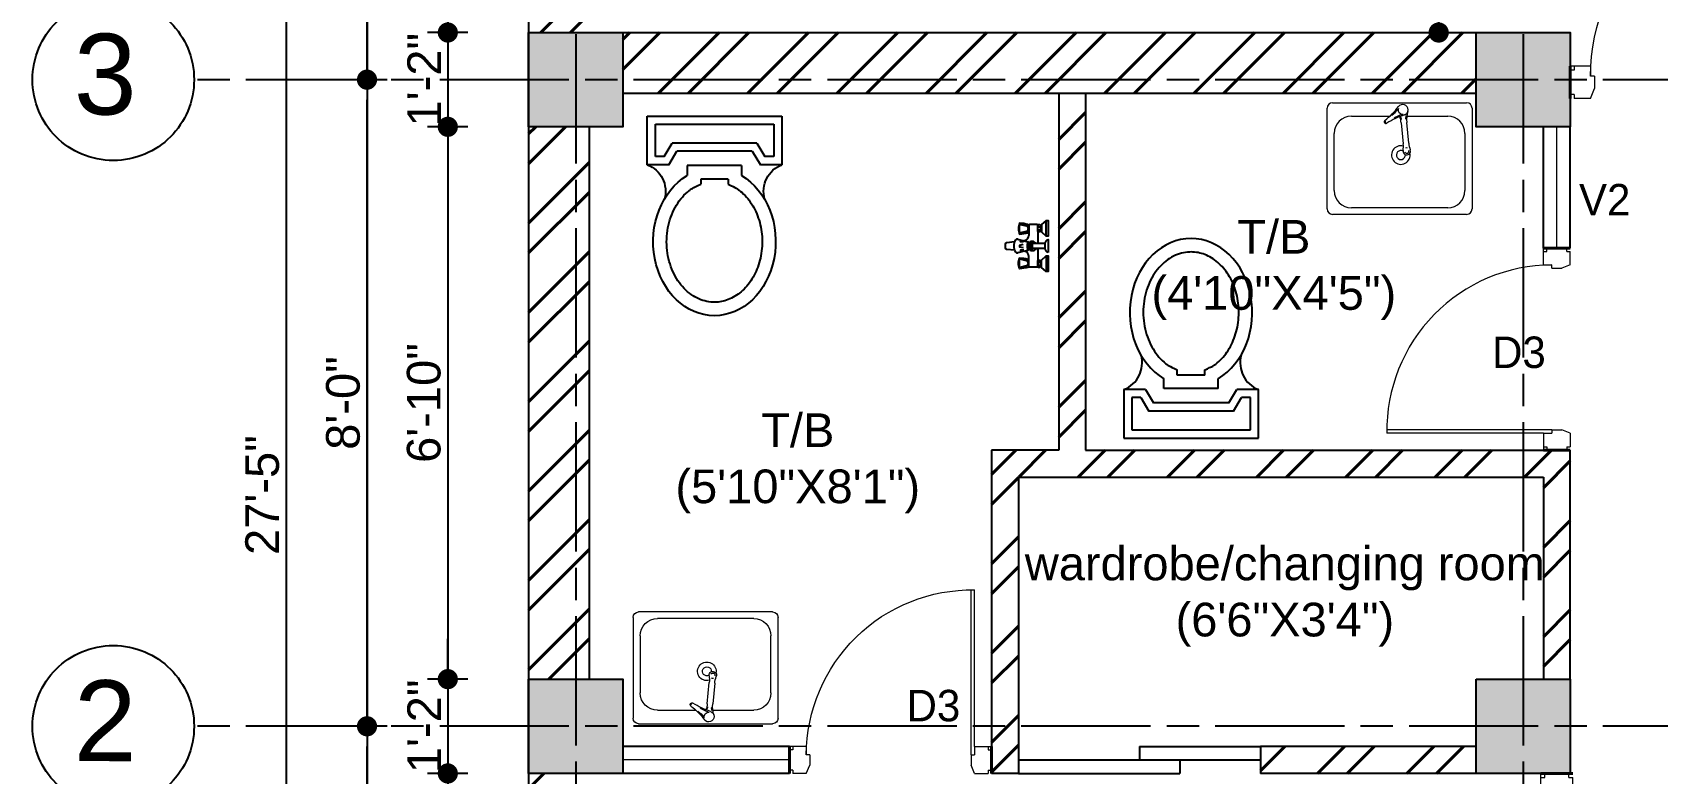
# Model space of a CAD drawing. Header units: inches. Extents: x 115570 to 265311, y 61168 to 314550.
# Drawn here: x 150180.3 to 150421.7, y 80341.6 to 80451.6 of the extents above; entities that cross this region are included whole.
import ezdxf

# ---------------------------------------------------------------- set-up
doc = ezdxf.new("R2010")
doc.units = ezdxf.units.IN
doc.header["$MEASUREMENT"] = 0
doc.linetypes.add('ACAD_ISO08W100', pattern=[36, 24, -3, 6, -3])
doc.layers.get('0').update_dxf_attribs({"lineweight": 25})
for name, color, linetype, lineweight in [('0 wall', 7, 'Continuous', 40), ('DL', 4, 'Continuous', 18), ('hatch', 9, 'Continuous', 9)]:
    doc.layers.add(name, color=color, linetype=linetype, lineweight=lineweight)
doc.layers.add('0_center line', color=4, linetype='ACAD_ISO08W100', transparency=0.5)
doc.layers.add('doors and windows', color=240, linetype='Continuous')
doc.styles.add('arial.', font='arial.ttf')
doc.styles.add('bimal', font='comic.ttf')
doc.styles.get("Standard").update_dxf_attribs({"font": 'arial.ttf'})
doc.dimstyles.new('interior dimension', dxfattribs={"dimscale": 0, "dimtxt": 5, "dimasz": 3, "dimexe": 3, "dimexo": 3, "dimgap": 1, "dimtad": 1, "dimdec": 0, "dimrnd": 0.25, "dimzin": 3, "dimdsep": 46, "dimlunit": 4, "dimtxsty": 'arial.', "dimblk": 'DOT', "dimcen": 3, "dimdle": 6, "dimclrd": 4, "dimclre": 256, "dimclrt": 7, "dimazin": 0, "dimtfac": 1, "dimtdec": 0, "dimtix": 1, "dimtmove": 2, "dimatfit": 3, "dimfxl": 3, "dimfxlon": 1, "dimtolj": 1, "dimtzin": 0, "dimlwd": -1, "dimlwe": -1, "dimarcsym": 0})
pattern_1 = [(45, (43000.392, 45771.869), (-6.6291261, 6.6291261), []), (45, (43004.811, 45771.869), (-6.6291261, 6.6291261), [])]

# ---------------------------------------------------------------- blocks, each defined once
blk = doc.blocks.new('A$C1B254B08')
at = {"lineweight": 5}
for p, q in [((0, 20), (0, 394.5)), ((20, 414.5), (278.5, 414.5)), ((90.2, 364.5), (232.9, 364.5)), ((278.5, 414.5), (518, 414.5)), ((296.4, 364.5), (447.8, 364.5)), ((538, 394.5), (538, 20)), ((275, 340.3), (282.6, 261.9)), ((303, 263.9), (295.5, 341.4)), ((26.2, 88.5), (26.2, 300.5)), ((511.8, 300.5), (511.8, 88.5)), ((447.8, 24.5), (90.2, 24.5)), ((518, 0), (20, 0))]:
    blk.add_line(p, q, dxfattribs=at)
for centre, radius, start, end in [((20, 394.5), 20, 90, 180), ((90.2, 300.5), 64, 90, 180), ((59.9, 551.8), 255, 307.29995, 323.44123), ((362.9, 125.6), 255, 107.37848, 123.51976), ((189.9, 438.1), 86.6, 305.66886, 327.17012), ((298.2, 285.8), 86.6, 103.6496, 125.15085), ((280, 388.4), 16.2, 164.00843, 277.23501), ((280.7, 388), 20, 287.37848, 143.44123), ((175.5, 330.4), 100, 5.6774, 19.04527), ((246.9, 349.5), 29.3, 4.17107, 27.91331), ((320.7, 356.3), 29.3, 157.81042, 186.31744), ((395, 351.3), 100, 162.19035, 185.67746), ((447.8, 300.5), 64, 0, 90), ((518, 394.5), 20, 0, 90), ((218.4, 343.7), 6.64, 127.29995, 303.51976), ((220.3, 343.9), 4.91, 158.92924, 241.9125), ((273.7, 220.2), 34.6, 74.3543, 12.13808), ((183.1, 252), 100, 351.17496, 5.6774), ((295.2, 239.5), 7.59, 64.48838, 123.74119), ((402.5, 273.8), 100, 185.67746, 200.1799), ((273.7, 220.2), 16.8, 61.4601, 4.85789), ((295.6, 234.6), 13.9, 171.17496, 20.1799), ((295.7, 235), 8.12, 213.71984, 15.80061), ((90.2, 88.5), 64, 180, 270), ((447.8, 88.5), 64, 270, 0), ((20, 20), 20, 180, 270), ((518, 20), 20, 270, 0)]:
    blk.add_arc(centre, radius, start, end, dxfattribs=at)
blk = doc.blocks.new('d2')
at = {"layer": '0 wall'}
for p, q in [((0, 4), (0, 0)), ((30, 0), (30, 4))]:
    blk.add_line(p, q, dxfattribs=at)
at = {"layer": 'hatch', "color": 8}
for p, q in [((2.5, 4), (2.5, 27.25)), ((3, 2.75), (3, 27.25)), ((2.5, 4), (0, 4)), ((0.5, 3.5), (0, 3.5)), ((0.5, 4), (0.5, 3.5)), ((2.5, 4), (2.5, 2.75)), ((3, 2.75), (2.5, 2.75)), ((3, 2.75), (3, 1.25)), ((27, 2.75), (27.5, 2.75)), ((27, 2.75), (27, 1.25)), ((27.5, 4), (27.5, 2.75)), ((27.5, 4), (30, 4)), ((29.5, 4), (29.5, 3.5)), ((29.5, 3.5), (30, 3.5)), ((0.5, 0.5), (0, 0.5)), ((0.5, 0.5), (0.5, 0)), ((2.5, 0), (0.5, 0)), ((2.5, 0), (3, 1.25)), ((27.5, 0), (27, 1.25)), ((27.5, 0), (29.5, 0)), ((29.5, 0.5), (30, 0.5)), ((29.5, 0.5), (29.5, 0))]:
    blk.add_line(p, q, dxfattribs=at)
blk.add_arc((2.91, 2.66), 24.59, 0.2201, 90.9446, dxfattribs=at)
blk = doc.blocks.new('A$C7C8779AE')
at = {"linetype": 'Continuous'}
for p, q in [((0, 0.7405), (0, 0.5605)), ((0.5, 0.7405), (0, 0.7405)), ((0.5, 0.5605), (0.5, 0.7405)), ((0.47, 0.7105), (0.03, 0.7105)), ((0.03, 0.7105), (0.03, 0.5905)), ((0.47, 0.5905), (0.47, 0.7105)), ((0.093, 0.6405), (0.063, 0.5905)), ((0.11, 0.6105), (0.08, 0.5605)), ((0.093, 0.6405), (0.407, 0.6405)), ((0.11, 0.6105), (0.39, 0.6105)), ((0.42, 0.5605), (0.39, 0.6105)), ((0.437, 0.5905), (0.407, 0.6405)), ((0, 0.5605), (0.08, 0.5605)), ((0.03, 0.5905), (0.063, 0.5905)), ((0.1497, 0.557), (0.1497, 0.5203)), ((0.1497, 0.557), (0.3514, 0.557)), ((0.3514, 0.557), (0.3514, 0.5203)), ((0.42, 0.5605), (0.5, 0.5605)), ((0.437, 0.5905), (0.47, 0.5905)), ((0.1997, 0.507), (0.1997, 0.4879)), ((0.1997, 0.507), (0.3014, 0.507)), ((0.3014, 0.507), (0.3014, 0.4879))]:
    blk.add_line(p, q, dxfattribs=at)
for centre, start, end in [((-0.0386, 0.4613), 344.64203, 68.73386), ((0.5386, 0.4613), 111.26614, 195.35797)]:
    blk.add_arc(centre, 0.1064, start, end, dxfattribs=at)
blk.add_ellipse((0.2506, 0.2744), major_axis=(0, 0.2744), ratio=0.828948, start_param=0.459479, end_param=5.823706, dxfattribs=at)
blk.add_open_spline([(0.1997, 0.4879), (0.1697, 0.474), (0.1642, 0.4702), (0.1512, 0.4602), (0.1438, 0.4535), (0.1298, 0.4388), (0.1233, 0.4306), (0.1111, 0.4131), (0.1055, 0.4037), (0.0956, 0.3838), (0.0912, 0.3733), (0.0838, 0.3516), (0.0808, 0.3403), (0.0762, 0.3172), (0.0746, 0.3055), (0.073, 0.2817), (0.0729, 0.2698), (0.0743, 0.246), (0.0758, 0.2342), (0.0801, 0.2111), (0.0831, 0.1998), (0.0903, 0.1779), (0.0945, 0.1673), (0.1043, 0.1473), (0.1098, 0.1378), (0.1218, 0.12), (0.1283, 0.1118), (0.1421, 0.0968), (0.1494, 0.09), (0.1646, 0.078), (0.1725, 0.0728), (0.1887, 0.064), (0.1969, 0.0603), (0.2137, 0.0547), (0.2222, 0.0527), (0.2392, 0.0502), (0.2478, 0.0498), (0.2664, 0.0505), (0.2764, 0.052), (0.2963, 0.0573), (0.3061, 0.061), (0.3253, 0.0707), (0.3346, 0.0766), (0.3525, 0.0906), (0.3611, 0.0987), (0.3771, 0.1169), (0.3845, 0.127), (0.3978, 0.1488), (0.4037, 0.1605), (0.4137, 0.1853), (0.4178, 0.1983), (0.424, 0.2251), (0.4261, 0.2389), (0.4282, 0.2668), (0.4283, 0.2809), (0.4262, 0.3088), (0.4241, 0.3226), (0.418, 0.3495), (0.414, 0.3625), (0.404, 0.3873), (0.3982, 0.3991), (0.385, 0.421), (0.3776, 0.4311), (0.3617, 0.4494), (0.3531, 0.4575), (0.3382, 0.4693), (0.3321, 0.4736), (0.3014, 0.4879)], degree=3, knots=[0.459479, 0.459479, 0.459479, 0.459479, 0.567422, 0.567422, 0.720865, 0.720865, 0.874307, 0.874307, 1.02775, 1.02775, 1.181192, 1.181192, 1.334635, 1.334635, 1.488077, 1.488077, 1.64152, 1.64152, 1.794963, 1.794963, 1.948405, 1.948405, 2.101848, 2.101848, 2.25529, 2.25529, 2.408733, 2.408733, 2.562175, 2.562175, 2.715618, 2.715618, 2.86906, 2.86906, 3.022503, 3.022503, 3.175946, 3.175946, 3.356457, 3.356457, 3.536968, 3.536968, 3.717479, 3.717479, 3.89799, 3.89799, 4.078501, 4.078501, 4.259012, 4.259012, 4.439523, 4.439523, 4.620035, 4.620035, 4.800546, 4.800546, 4.981057, 4.981057, 5.161568, 5.161568, 5.342079, 5.342079, 5.52259, 5.52259, 5.703101, 5.703101, 5.823706, 5.823706, 5.823706, 5.823706], dxfattribs=at)
blk = doc.blocks.new('_Dot')
at = {"color": 0, "linetype": 'ByBlock', "lineweight": -2}
blk.add_line((-0.5, 0), (-1, 0), dxfattribs=at)
at = {"color": 0, "linetype": 'ByBlock', "const_width": 0.5}
blk.add_lwpolyline([(-0.25, 0, 1), (0.25, 0, 1)], format="xyb", close=True, dxfattribs=at)
blk = doc.blocks.new('*D384')
at = {"transparency": 16777216}
for p, q in [((150386.16, 80494.57), (150392.16, 80494.57)), ((150386.16, 80451.57), (150392.16, 80451.57))]:
    blk.add_line(p, q, dxfattribs=at)
at = {"color": 4, "transparency": 16777216}
blk.add_line((150389.16, 80454.57), (150389.16, 80491.57), dxfattribs=at)
at = {"layer": 'Defpoints', "color": 0, "transparency": 16777216}
for p in [(150375.97, 80494.57), (150389.16, 80494.57), (150375.97, 80451.57)]:
    blk.add_point(p, dxfattribs=at)
at = {"color": 4, "transparency": 16777216, "xscale": 3, "yscale": 3, "zscale": 3}
for p, rotation in [((150389.16, 80494.57), 90), ((150389.16, 80451.57), 270)]:
    blk.add_blockref('_Dot', p, dxfattribs=dict(at, rotation=rotation))
at = {"color": 7, "transparency": 16777216, "insert": (150385.6, 80473.07), "char_height": 5, "attachment_point": 5, "rotation": 90, "style": 'arial.'}
blk.add_mtext('\\A1;3\'-7"', dxfattribs=at)
blk = doc.blocks.new('*D422')
at = {"transparency": 16777216}
for p, q in [((150244.96, 80533.57), (150238.96, 80533.57)), ((150244.96, 80451.57), (150238.96, 80451.57))]:
    blk.add_line(p, q, dxfattribs=at)
at = {"color": 4, "transparency": 16777216}
blk.add_line((150241.96, 80530.57), (150241.96, 80454.57), dxfattribs=at)
at = {"layer": 'Defpoints', "color": 0, "transparency": 16777216}
for p in [(150253.97, 80533.57), (150241.96, 80451.57), (150253.97, 80451.57)]:
    blk.add_point(p, dxfattribs=at)
at = {"color": 4, "transparency": 16777216, "xscale": 3, "yscale": 3, "zscale": 3}
for p, rotation in [((150241.96, 80533.57), 90), ((150241.96, 80451.57), 270)]:
    blk.add_blockref('_Dot', p, dxfattribs=dict(at, rotation=rotation))
at = {"color": 7, "transparency": 16777216, "insert": (150238.41, 80492.57), "char_height": 5, "attachment_point": 5, "rotation": 90, "style": 'arial.'}
blk.add_mtext('\\A1;6\'-10"', dxfattribs=at)
blk = doc.blocks.new('*D423')
at = {"color": 4, "transparency": 16777216}
for p, q in [((150241.96, 80454.57), (150241.96, 80457.57)), ((150241.96, 80451.57), (150241.96, 80437.57)), ((150241.96, 80434.57), (150241.96, 80431.57))]:
    blk.add_line(p, q, dxfattribs=at)
at = {"transparency": 16777216}
for p, q in [((150244.96, 80451.57), (150238.96, 80451.57)), ((150244.96, 80437.57), (150238.96, 80437.57))]:
    blk.add_line(p, q, dxfattribs=at)
at = {"layer": 'Defpoints', "color": 0, "transparency": 16777216}
for p in [(150253.97, 80451.57), (150241.96, 80437.57), (150253.97, 80437.57)]:
    blk.add_point(p, dxfattribs=at)
at = {"color": 4, "transparency": 16777216, "xscale": 3, "yscale": 3, "zscale": 3}
for p, rotation in [((150241.96, 80451.57), 270), ((150241.96, 80437.57), 90)]:
    blk.add_blockref('_Dot', p, dxfattribs=dict(at, rotation=rotation))
at = {"color": 7, "transparency": 16777216, "insert": (150238.45, 80444.57), "char_height": 5, "attachment_point": 5, "rotation": 90, "style": 'arial.'}
blk.add_mtext('\\A1;1\'-2"', dxfattribs=at)
blk = doc.blocks.new('*D424')
at = {"transparency": 16777216}
for p, q in [((150244.96, 80437.57), (150238.96, 80437.57)), ((150244.96, 80355.57), (150238.96, 80355.57))]:
    blk.add_line(p, q, dxfattribs=at)
at = {"color": 4, "transparency": 16777216}
blk.add_line((150241.96, 80434.57), (150241.96, 80358.57), dxfattribs=at)
at = {"layer": 'Defpoints', "color": 0, "transparency": 16777216}
for p in [(150253.97, 80437.57), (150241.96, 80355.57), (150253.97, 80355.57)]:
    blk.add_point(p, dxfattribs=at)
at = {"color": 4, "transparency": 16777216, "xscale": 3, "yscale": 3, "zscale": 3}
for p, rotation in [((150241.96, 80437.57), 90), ((150241.96, 80355.57), 270)]:
    blk.add_blockref('_Dot', p, dxfattribs=dict(at, rotation=rotation))
at = {"color": 7, "transparency": 16777216, "insert": (150238.41, 80396.57), "char_height": 5, "attachment_point": 5, "rotation": 90, "style": 'arial.'}
blk.add_mtext('\\A1;6\'-10"', dxfattribs=at)
blk = doc.blocks.new('*D425')
at = {"color": 4, "transparency": 16777216}
for p, q in [((150241.96, 80358.57), (150241.96, 80361.57)), ((150241.96, 80355.57), (150241.96, 80341.57)), ((150241.96, 80338.57), (150241.96, 80335.57))]:
    blk.add_line(p, q, dxfattribs=at)
at = {"transparency": 16777216}
for p, q in [((150244.96, 80355.57), (150238.96, 80355.57)), ((150244.96, 80341.57), (150238.96, 80341.57))]:
    blk.add_line(p, q, dxfattribs=at)
at = {"layer": 'Defpoints', "color": 0, "transparency": 16777216}
for p in [(150253.97, 80355.57), (150241.96, 80341.57), (150253.97, 80341.57)]:
    blk.add_point(p, dxfattribs=at)
at = {"color": 4, "transparency": 16777216, "xscale": 3, "yscale": 3, "zscale": 3}
for p, rotation in [((150241.96, 80355.57), 270), ((150241.96, 80341.57), 90)]:
    blk.add_blockref('_Dot', p, dxfattribs=dict(at, rotation=rotation))
at = {"color": 7, "transparency": 16777216, "insert": (150238.45, 80348.57), "char_height": 5, "attachment_point": 5, "rotation": 90, "style": 'arial.'}
blk.add_mtext('\\A1;1\'-2"', dxfattribs=at)
blk = doc.blocks.new('*D426')
at = {"transparency": 16777216}
for p, q in [((150244.96, 80341.57), (150238.96, 80341.57)), ((150244.96, 80232.24), (150238.96, 80232.24))]:
    blk.add_line(p, q, dxfattribs=at)
at = {"color": 4, "transparency": 16777216}
blk.add_line((150241.96, 80338.57), (150241.96, 80235.24), dxfattribs=at)
at = {"layer": 'Defpoints', "color": 0, "transparency": 16777216}
for p in [(150253.97, 80341.57), (150241.96, 80232.24), (150253.96, 80232.24)]:
    blk.add_point(p, dxfattribs=at)
at = {"color": 4, "transparency": 16777216, "xscale": 3, "yscale": 3, "zscale": 3}
for p, rotation in [((150241.96, 80341.57), 90), ((150241.96, 80232.24), 270)]:
    blk.add_blockref('_Dot', p, dxfattribs=dict(at, rotation=rotation))
at = {"color": 7, "transparency": 16777216, "insert": (150238.41, 80286.9), "char_height": 5, "attachment_point": 5, "rotation": 90, "style": 'arial.'}
blk.add_mtext('\\A1;9\'-1"', dxfattribs=at)
blk = doc.blocks.new('*D428')
at = {"transparency": 16777216}
for p, q in [((150232.96, 80348.57), (150226.96, 80348.57)), ((150232.96, 80225.24), (150226.96, 80225.24))]:
    blk.add_line(p, q, dxfattribs=at)
at = {"color": 4, "transparency": 16777216}
blk.add_line((150229.96, 80228.24), (150229.96, 80345.57), dxfattribs=at)
at = {"layer": 'Defpoints', "color": 0, "transparency": 16777216}
for p in [(150229.96, 80348.57), (150253.97, 80348.57), (150253.96, 80225.24)]:
    blk.add_point(p, dxfattribs=at)
at = {"color": 4, "transparency": 16777216, "xscale": 3, "yscale": 3, "zscale": 3}
for p, rotation in [((150229.96, 80348.57), 90), ((150229.96, 80225.24), 270)]:
    blk.add_blockref('_Dot', p, dxfattribs=dict(at, rotation=rotation))
at = {"color": 7, "transparency": 16777216, "insert": (150226.41, 80286.9), "char_height": 5, "attachment_point": 5, "rotation": 90, "style": 'arial.'}
blk.add_mtext('\\A1;10\'-3"', dxfattribs=at)
blk = doc.blocks.new('*D429')
at = {"transparency": 16777216}
for p, q in [((150232.96, 80444.57), (150226.96, 80444.57)), ((150232.96, 80348.57), (150226.96, 80348.57))]:
    blk.add_line(p, q, dxfattribs=at)
at = {"color": 4, "transparency": 16777216}
blk.add_line((150229.96, 80351.57), (150229.96, 80441.57), dxfattribs=at)
at = {"layer": 'Defpoints', "color": 0, "transparency": 16777216}
for p in [(150229.96, 80444.57), (150253.97, 80444.57), (150253.97, 80348.57)]:
    blk.add_point(p, dxfattribs=at)
at = {"color": 4, "transparency": 16777216, "xscale": 3, "yscale": 3, "zscale": 3}
for p, rotation in [((150229.96, 80444.57), 90), ((150229.96, 80348.57), 270)]:
    blk.add_blockref('_Dot', p, dxfattribs=dict(at, rotation=rotation))
at = {"color": 7, "transparency": 16777216, "insert": (150226.41, 80396.57), "char_height": 5, "attachment_point": 5, "rotation": 90, "style": 'arial.'}
blk.add_mtext('\\A1;8\'-0"', dxfattribs=at)
blk = doc.blocks.new('*D430')
at = {"transparency": 16777216}
for p, q in [((150232.96, 80540.57), (150226.96, 80540.57)), ((150232.96, 80444.57), (150226.96, 80444.57))]:
    blk.add_line(p, q, dxfattribs=at)
at = {"color": 4, "transparency": 16777216}
blk.add_line((150229.96, 80447.57), (150229.96, 80537.57), dxfattribs=at)
at = {"layer": 'Defpoints', "color": 0, "transparency": 16777216}
for p in [(150229.96, 80540.57), (150253.96, 80540.57), (150253.97, 80444.57)]:
    blk.add_point(p, dxfattribs=at)
at = {"color": 4, "transparency": 16777216, "xscale": 3, "yscale": 3, "zscale": 3}
for p, rotation in [((150229.96, 80540.57), 90), ((150229.96, 80444.57), 270)]:
    blk.add_blockref('_Dot', p, dxfattribs=dict(at, rotation=rotation))
at = {"color": 7, "transparency": 16777216, "insert": (150226.41, 80492.57), "char_height": 5, "attachment_point": 5, "rotation": 90, "style": 'arial.'}
blk.add_mtext('\\A1;8\'-0"', dxfattribs=at)
blk = doc.blocks.new('*D431')
at = {"transparency": 16777216}
for p, q in [((150220.96, 80547.57), (150214.96, 80547.57)), ((150220.96, 80218.24), (150214.96, 80218.24))]:
    blk.add_line(p, q, dxfattribs=at)
at = {"color": 4, "transparency": 16777216}
blk.add_line((150217.96, 80544.57), (150217.96, 80221.24), dxfattribs=at)
at = {"layer": 'Defpoints', "color": 0, "transparency": 16777216}
for p in [(150253.96, 80547.57), (150217.96, 80218.24), (150253.96, 80218.24)]:
    blk.add_point(p, dxfattribs=at)
at = {"color": 4, "transparency": 16777216, "xscale": 3, "yscale": 3, "zscale": 3}
for p, rotation in [((150217.96, 80547.57), 90), ((150217.96, 80218.24), 270)]:
    blk.add_blockref('_Dot', p, dxfattribs=dict(at, rotation=rotation))
at = {"color": 7, "transparency": 16777216, "insert": (150214.41, 80382.9), "char_height": 5, "attachment_point": 5, "rotation": 90, "style": 'arial.'}
blk.add_mtext('\\A1;27\'-5"', dxfattribs=at)

msp = doc.modelspace()

# ---------------------------------------------------------------- hatches: boundary and pattern name
h = msp.add_hatch(color=256)
h.dxf.hatch_style = 1
h.paths.add_polyline_path([(150267.97, 80451.57), (150253.97, 80451.57), (150253.97, 80437.57), (150267.97, 80437.57)])
h = msp.add_hatch(color=256)
h.dxf.hatch_style = 1
h.paths.add_polyline_path([(150408.71, 80451.57), (150394.71, 80451.57), (150394.71, 80437.57), (150408.71, 80437.57)])
h = msp.add_hatch(color=256)
h.dxf.hatch_style = 1
h.paths.add_polyline_path([(150267.97, 80355.57), (150253.97, 80355.57), (150253.97, 80341.57), (150267.97, 80341.57)])
h = msp.add_hatch(color=256)
h.dxf.hatch_style = 1
h.paths.add_polyline_path([(150408.71, 80355.57), (150394.71, 80355.57), (150394.71, 80341.57), (150408.71, 80341.57)])
at = {"layer": '0 wall', "transparency": 33554585}
h = msp.add_hatch(dxfattribs=at)
h.set_pattern_fill('ANSI32', color=256, scale=25)
h.set_pattern_definition(pattern_1)
h.paths.add_polyline_path([(150262.97, 80341.57), (150253.97, 80341.57), (150253.96, 80232.24), (150262.96, 80232.24)])
h.paths.add_polyline_path([(150262.97, 80437.57), (150253.97, 80437.57), (150253.97, 80355.57), (150262.97, 80355.57)])
h.paths.add_polyline_path([(150461.99, 80311.44), (150493.39, 80311.44), (150493.39, 80321.75), (150461.99, 80321.75)], flags=9)
h.paths.add_polyline_path([(150326.64, 80359.01), (150406.41, 80359.01), (150406.41, 80377.73), (150326.64, 80377.73)], flags=9)
h.paths.add_polyline_path([(150341.65, 80332.17), (150353.14, 80332.17), (150353.14, 80343.52), (150341.65, 80343.52)], flags=9)
h.paths.add_polyline_path([(150407.79, 80394.81), (150418.28, 80394.81), (150418.28, 80406.16), (150407.79, 80406.16)], flags=9)
h.paths.add_polyline_path([(150274.12, 80332.86), (150283.57, 80332.86), (150283.57, 80344.2), (150274.12, 80344.2)], flags=9)
h.paths.add_polyline_path([(150395.81, 80417.47), (150406.76, 80417.47), (150406.76, 80428.82), (150395.81, 80428.82)], flags=9)
h.paths.add_polyline_path([(150395.6, 80318.4), (150406.55, 80318.4), (150406.55, 80329.74), (150395.6, 80329.74)], flags=9)
h.paths.add_polyline_path([(150308.84, 80346.01), (150319.79, 80346.01), (150319.79, 80357.36), (150308.84, 80357.36)], flags=9)
h.paths.add_polyline_path([(150439.9, 80538.95), (150452.61, 80538.95), (150452.61, 80550.3), (150439.9, 80550.3)], flags=9)
h.paths.add_polyline_path([(150398.96, 80466.68), (150415.39, 80466.68), (150415.39, 80483.17), (150398.96, 80483.17)], flags=9)
h = msp.add_hatch(dxfattribs=at)
h.set_pattern_fill('ANSI32', color=256, scale=25)
h.set_pattern_definition(pattern_1)
h.paths.add_polyline_path([(150262.97, 80533.57), (150253.97, 80533.57), (150253.97, 80451.57), (150262.97, 80451.57)])
h.paths.add_polyline_path([(150394.71, 80451.57), (150267.97, 80451.57), (150267.97, 80442.57), (150394.71, 80442.57)])
h = msp.add_hatch(dxfattribs=at)
h.set_pattern_fill('ANSI32', color=256, scale=25)
h.set_pattern_definition(pattern_1)
h.paths.add_polyline_path([(150336.71, 80442.57), (150332.71, 80442.57), (150332.71, 80389.57), (150322.71, 80389.56), (150322.72, 80341.57), (150326.72, 80341.57), (150326.72, 80385.57), (150408.71, 80385.57), (150408.71, 80389.57), (150336.71, 80389.57)])
h.paths.add_polyline_path([(150394.71, 80345.57), (150362.71, 80345.57), (150362.71, 80341.57), (150394.71, 80341.57)], flags=17)
h.paths.add_polyline_path([(150408.71, 80385.57), (150404.71, 80385.57), (150404.71, 80355.57), (150408.71, 80355.57)], flags=17)

# ---------------------------------------------------------------- linework, layer by layer
for p, q in [((150267.97, 80451.57), (150394.71, 80451.57)), ((150267.97, 80442.57), (150394.71, 80442.57)), ((150332.71, 80442.57), (150332.71, 80389.57)), ((150336.71, 80442.57), (150336.71, 80389.57)), ((150253.97, 80437.56), (150253.97, 80355.56)), ((150262.97, 80437.56), (150262.97, 80355.56)), ((150404.71, 80419.57), (150404.71, 80437.57)), ((150408.71, 80419.57), (150408.71, 80437.57)), ((150404.71, 80419.57), (150408.71, 80419.57)), ((150332.71, 80389.57), (150322.71, 80389.56)), ((150322.71, 80389.56), (150322.72, 80341.57)), ((150336.71, 80389.57), (150408.71, 80389.57)), ((150408.71, 80355.57), (150408.71, 80389.57)), ((150326.72, 80385.57), (150326.72, 80341.57)), ((150326.72, 80385.57), (150404.71, 80385.57)), ((150404.71, 80385.57), (150404.71, 80355.57)), ((150292.72, 80345.57), (150267.97, 80345.57)), ((150292.72, 80345.57), (150292.72, 80341.57)), ((150344.71, 80345.57), (150362.71, 80345.57)), ((150344.71, 80345.57), (150344.71, 80343.57)), ((150362.71, 80345.57), (150362.71, 80341.57)), ((150394.71, 80345.57), (150362.71, 80345.57)), ((150326.72, 80343.57), (150362.71, 80343.57)), ((150350.71, 80343.57), (150350.71, 80341.57)), ((150292.72, 80341.57), (150267.97, 80341.57)), ((150326.72, 80341.57), (150322.72, 80341.57)), ((150326.72, 80341.57), (150350.71, 80341.57)), ((150394.71, 80341.57), (150362.71, 80341.57))]:
    msp.add_line(p, q)
at = {"transparency": 33554687}
for p, q in [((150326.64, 80420.87), (150327.5, 80420.66)), ((150327.77, 80420.69), (150327.5, 80420.66)), ((150327.5, 80420.66), (150328.15, 80420.5)), ((150328.27, 80421.96), (150328.27, 80421.46)), ((150328.34, 80420.23), (150328.34, 80419.51)), ((150329.6, 80420.23), (150328.81, 80420.23)), ((150330.69, 80420.23), (150329.6, 80420.23)), ((150326.55, 80418.85), (150326.55, 80418.85)), ((150327.57, 80419.1), (150326.64, 80418.87)), ((150329.6, 80419.51), (150328.81, 80419.51))]:
    msp.add_line(p, q, dxfattribs=at)
at = {"transparency": 33554508}
for points in [[(150217.96, 80182.24), (150621.46, 80182.24), (150621.46, 80583.57), (150217.96, 80583.57)], [(150229.96, 80194.24), (150609.46, 80194.24), (150609.46, 80571.57), (150229.96, 80571.57)], [(150241.96, 80206.24), (150597.46, 80206.24), (150597.46, 80559.57), (150241.96, 80559.57)]]:
    msp.add_lwpolyline(points, close=True, dxfattribs=at)
for points in [[(150585.46, 80547.57), (150253.96, 80547.57), (150253.96, 80218.24), (150585.46, 80218.24)], [(150253.97, 80451.57), (150267.97, 80451.57), (150267.97, 80437.57), (150253.97, 80437.57)], [(150394.71, 80451.57), (150408.71, 80451.57), (150408.71, 80437.57), (150394.71, 80437.57)], [(150253.97, 80355.57), (150267.97, 80355.57), (150267.97, 80341.57), (150253.97, 80341.57)], [(150394.71, 80355.57), (150408.71, 80355.57), (150408.71, 80341.57), (150394.71, 80341.57)]]:
    msp.add_lwpolyline(points, close=True)
at = {"transparency": 33554687}
for points in [[(150326.74, 80422.45, 0.091288), (150326.91, 80421.64, 0.037287), (150328.13, 80421.83, 0.267309), (150328.22, 80421.96), (150328.22, 80422.94, 0.267309), (150328.13, 80423.08, 0.037287), (150326.91, 80423.26, 0.091288)], [(150328.16, 80422.45, -0.295314), (150327.93, 80422.04), (150326.97, 80421.82, -0.256857), (150326.88, 80421.98), (150326.88, 80422.45), (150326.88, 80422.92, -0.256857), (150326.97, 80423.08), (150327.93, 80422.86, -0.295314)], [(150328.34, 80420.23), (150328.22, 80420.23, 0.30319), (150328.2, 80420.22, 0.055829), (150328.17, 80420.13, 0.024787), (150328.16, 80420.02, 0.017768), (150328.16, 80419.87, 0.017768), (150328.16, 80419.72, 0.024787), (150328.17, 80419.62, 0.055829), (150328.2, 80419.52, 0.30319), (150328.22, 80419.51), (150328.34, 80419.51, 0.362961), (150328.81, 80419.51), (150328.81, 80420.23, 0.362961)], [(150328.76, 80419.87, 0.092055), (150328.75, 80419.95, 0.095588), (150328.71, 80420.01, 0.10105), (150328.65, 80420.05, 0.105283), (150328.58, 80420.07, 0.105283), (150328.51, 80420.05, 0.10105), (150328.45, 80420.01, 0.095588), (150328.41, 80419.95, 0.092055), (150328.4, 80419.87, 0.092055), (150328.41, 80419.8, 0.095588), (150328.45, 80419.73, 0.10105), (150328.51, 80419.69, 0.105283), (150328.58, 80419.68, 0.105283), (150328.65, 80419.69, 0.10105), (150328.71, 80419.73, 0.095588), (150328.75, 80419.8, 0.092055)], [(150331.15, 80418.9, -0.306892), (150330.69, 80419.45), (150330.69, 80419.53), (150330.69, 80419.87), (150330.69, 80420.22), (150330.69, 80420.29, -0.306892), (150331.15, 80420.85)], [(150328.16, 80417.32, -0.295314), (150327.93, 80416.91), (150326.97, 80416.68, -0.256857), (150326.88, 80416.84), (150326.88, 80417.32), (150326.88, 80417.79, -0.256857), (150326.97, 80417.95), (150327.93, 80417.72, -0.295314)]]:
    msp.add_lwpolyline(points, format="xyb", close=True, dxfattribs=at)
for points in [[(150326.91, 80423.26, 0.167018), (150326.97, 80423.08, 0.059643), (150327.86, 80423.13, -3.293794)], [(150330.02, 80422.08), (150329.93, 80421.98), (150329.68, 80421.98), (150329.6, 80422.08), (150329.6, 80422.51), (150329.6, 80422.93), (150329.52, 80423.05), (150328.36, 80423.05, 0.486035), (150328.27, 80422.94), (150328.27, 80421.96)], [(150324.8, 80419.87), (150324.8, 80420.16, -0.395307), (150325, 80420.39), (150326.16, 80420.52)], [(150326.16, 80420.52, 0.045609), (150326.09, 80420.29, 0.0484), (150326.05, 80419.87, 0.0484), (150326.09, 80419.46, 0.040184), (150326.15, 80419.25, 0.102793)], [(150326.64, 80420.87, 0.106666), (150326.53, 80420.89, 0.181788), (150326.37, 80420.83, 0.102793), (150326.19, 80420.59, 0.016503), (150326.16, 80420.52, 0.0484)], [(150326.91, 80421.64, -0.167018), (150326.97, 80421.82, -0.059643), (150327.86, 80421.77, 3.293794)], [(150328.24, 80420.23, 0.011239), (150328.22, 80420.32, 0.053632), (150328.18, 80420.49, 0.3077), (150328.15, 80420.5, 0.3077), (150328.12, 80420.49, 0.053632), (150328.08, 80420.32, 0.023671), (150328.05, 80420.13, 0.016947), (150328.05, 80419.87, 0.016947), (150328.05, 80419.61, 0.023671), (150328.08, 80419.42, 0.053632), (150328.12, 80419.26, 0.3077), (150328.15, 80419.24, 0.3077), (150328.18, 80419.26, 0.053632), (150328.22, 80419.42, 0.011239), (150328.24, 80419.51)], [(150328.4, 80420.27, 0.040608), (150328.41, 80420.24, 0.095588), (150328.45, 80420.18, 0.10105), (150328.51, 80420.13, 0.105283), (150328.58, 80420.12, 0.105283), (150328.65, 80420.13, 0.10105), (150328.71, 80420.18, 0.095588), (150328.75, 80420.24, 0.040608), (150328.76, 80420.27, 0.092055)], [(150326.15, 80419.25), (150325, 80419.38, -0.395307), (150324.8, 80419.61), (150324.8, 80419.9)], [(150326.15, 80419.25, 0.021921), (150326.19, 80419.15, 0.102793), (150326.37, 80418.91, 0.181788), (150326.53, 80418.85, 0.106666), (150326.64, 80418.87, 0.102793)], [(150328.22, 80416.83, -0.267309), (150328.13, 80416.69, -0.037287), (150326.91, 80416.51, -0.091288), (150326.74, 80417.32, -0.091288), (150326.91, 80418.12, -0.037287), (150328.13, 80417.94, -0.267309), (150328.22, 80417.8), (150328.27, 80417.8)], [(150326.91, 80418.12, 0.167018), (150326.97, 80417.95, 0.059643), (150327.86, 80418, -3.293794)], [(150329.6, 80416.81), (150329.6, 80416.8, -0.414214), (150329.52, 80416.72), (150328.36, 80416.72, -0.486035), (150328.27, 80416.83), (150328.27, 80417.8), (150328.27, 80418.31, 0.298825), (150327.77, 80419.08), (150327.57, 80419.1), (150328.15, 80419.24)], [(150328.4, 80419.47, -0.040608), (150328.41, 80419.5, -0.095588), (150328.45, 80419.57, -0.10105), (150328.51, 80419.61, -0.105283), (150328.58, 80419.62, -0.105283), (150328.65, 80419.61, -0.10105), (150328.71, 80419.57, -0.095588), (150328.75, 80419.5, -0.040608), (150328.76, 80419.47, -0.092055)], [(150326.91, 80416.51, -0.167018), (150326.97, 80416.68, -0.059643), (150327.86, 80416.64, 3.293794)]]:
    msp.add_lwpolyline(points, format="xyb", dxfattribs=at)
for points in [[(150328.27, 80422.94), (150328.22, 80422.94)], [(150330.02, 80422.93), (150329.93, 80423.04), (150329.68, 80423.04), (150329.6, 80422.93)], [(150329.6, 80422.83), (150329.68, 80422.74), (150329.93, 80422.74), (150330.02, 80422.83)], [(150329.68, 80422.74), (150329.6, 80422.63)], [(150329.68, 80422.28), (150329.6, 80422.39)], [(150329.93, 80422.74), (150330.02, 80422.63)], [(150329.93, 80422.28), (150330.02, 80422.39)], [(150330.18, 80422.93), (150330.02, 80422.93), (150330.02, 80422.51), (150330.02, 80422.08), (150330.18, 80422.08)], [(150330.86, 80423.68), (150330.18, 80423.05), (150330.18, 80422.93), (150330.18, 80422.51), (150330.18, 80422.08), (150330.18, 80421.96), (150330.86, 80421.34), (150330.86, 80423.68), (150331.15, 80423.68), (150331.15, 80421.34), (150330.86, 80421.34)], [(150327.42, 80420.1), (150326.91, 80419.97), (150326.91, 80419.77), (150327.42, 80419.65)], [(150327.49, 80420.48), (150327.06, 80420.51), (150327.11, 80420.64), (150327.33, 80420.7)], [(150328.22, 80421.96), (150328.27, 80421.96)], [(150329.6, 80422.19), (150329.68, 80422.28), (150329.93, 80422.28), (150330.02, 80422.19)], [(150329.6, 80422.1), (150329.6, 80422.08), (150329.6, 80420.23)], [(150327.51, 80419.3), (150327.06, 80419.26), (150327.11, 80419.13), (150327.39, 80419.05)], [(150328.27, 80416.84), (150328.27, 80416.83), (150328.22, 80416.83), (150328.22, 80417.8)], [(150330.69, 80419.51), (150329.6, 80419.51), (150329.6, 80417.66), (150329.68, 80417.77), (150329.93, 80417.77), (150330.02, 80417.66)], [(150329.6, 80416.81), (150329.6, 80416.84), (150329.6, 80417.66), (150329.6, 80417.24), (150329.6, 80416.81), (150329.68, 80416.71), (150329.93, 80416.71), (150330.02, 80416.81), (150330.18, 80416.81), (150330.18, 80417.24), (150330.18, 80417.66), (150330.18, 80417.78), (150330.86, 80418.41), (150331.15, 80418.41), (150331.15, 80416.07), (150330.86, 80416.07)], [(150329.6, 80417.56), (150329.68, 80417.47), (150329.93, 80417.47), (150330.02, 80417.56)], [(150330.18, 80417.66), (150330.02, 80417.66), (150330.02, 80417.24), (150330.02, 80416.81)], [(150330.86, 80418.41), (150330.86, 80416.07), (150330.18, 80416.69), (150330.18, 80416.81)], [(150329.68, 80417.47), (150329.6, 80417.36)], [(150329.68, 80417.01), (150329.6, 80417.12)], [(150329.6, 80416.92), (150329.68, 80417.01), (150329.93, 80417.01), (150330.02, 80416.92)], [(150329.93, 80417.47), (150330.02, 80417.36)], [(150329.93, 80417.01), (150330.02, 80417.12)]]:
    msp.add_lwpolyline(points, dxfattribs=at)
for centre, radius, start, end in [((150327.44, 80421.46), 0.837, 293.4502, 0), ((150328.79, 80419.87), 0.68, 32.2278, 145.4154), ((150328.79, 80419.87), 0.68, 214.4767, 328.4244)]:
    msp.add_arc(centre, radius, start, end, dxfattribs=at)
at = {"layer": '0_center line', "ltscale": 0.8, "transparency": 33554559}
for p, q in [((150260.96, 80595.32), (150260.96, 80170.42)), ((150401.71, 80595.32), (150401.71, 80170.42)), ((150634.36, 80444.57), (150204.27, 80444.57)), ((150634.36, 80348.57), (150204.27, 80348.57))]:
    msp.add_line(p, q, dxfattribs=at)
at = {"layer": '0_center line', "ltscale": 100, "transparency": 33554687}
for centre in [(150192.27, 80444.57), (150192.27, 80348.57)]:
    msp.add_circle(centre, 12, dxfattribs=at)
at = {"layer": 'DL'}
for p, q in [((150406.71, 80419.57), (150406.71, 80437.57)), ((150292.72, 80343.57), (150267.97, 80343.57))]:
    msp.add_line(p, q, dxfattribs=at)

# ---------------------------------------------------------------- block references
at = {"transparency": 33554687, "xscale": 0.03999999999996362, "yscale": 0.03999999999996362, "zscale": 0.03999999999996362}
msp.add_blockref('A$C1B254B08', (150372.59, 80424.57), dxfattribs=at)
at = {"color": 7, "xscale": -40, "yscale": 40, "zscale": 40}
msp.add_blockref('A$C7C8779AE', (150291.59, 80409.53), dxfattribs=at)
at = {"color": 7, "xscale": 40, "yscale": 40, "zscale": 40, "rotation": 180}
msp.add_blockref('A$C7C8779AE', (150362.39, 80420.99), dxfattribs=at)
at = {"transparency": 33554687, "xscale": -0.03999999999996362, "yscale": 0.03999999999996362, "zscale": 0.03999999999996362, "rotation": 180}
msp.add_blockref('A$C1B254B08', (150269.5, 80365.54), dxfattribs=at)
at = {"layer": 'doors and windows', "ltscale": 3, "transparency": 33554687, "xscale": -1.200001117987461, "yscale": 1.200001117987461, "zscale": 1.200001117987461}
msp.add_blockref('d2', (150444.71, 80441.77), dxfattribs=at)
at = {"layer": 'doors and windows', "ltscale": 3, "transparency": 33554687, "rotation": 90.00000000017755}
msp.add_blockref('d2', (150408.71, 80389.57), dxfattribs=at)
at = {"layer": 'doors and windows', "ltscale": 3, "transparency": 33554687, "xscale": -1}
msp.add_blockref('d2', (150322.72, 80341.57), dxfattribs=at)
at = {"layer": 'doors and windows', "ltscale": 3, "transparency": 33554687, "xscale": -1.200001117987461, "yscale": 1.200001117987461, "zscale": 1.200001117987461, "rotation": 90}
msp.add_blockref('d2', (150409.11, 80341.57), dxfattribs=at)

# ---------------------------------------------------------------- texts
at = {"char_height": 5, "attachment_point": 2}
for s, insert in [('T/B\\P(4\'10"X4\'5")', (150364.67, 80423.74)), ('T/B\\P(5\'10"X8\'1")', (150293.95, 80395.03)), ('wardrobe/changing room\\P(6\'6"X3\'4")', (150366.31, 80375.25))]:
    msp.add_mtext(s, dxfattribs=dict(at, insert=insert))
at = {"layer": '0_center line', "ltscale": 100, "transparency": 33554687}
for s, p in [('3', (150186.4, 80439.4)), ('2', (150186.4, 80343.4))]:
    msp.add_text(s, height=12, rotation=359.9287, dxfattribs=at).set_placement(p)
at = {"layer": 'doors and windows', "ltscale": 201, "transparency": 33554687, "char_height": 4.667, "width": 27.9727, "style": 'bimal'}
for s, insert, attachment_point in [('V2', (150417.64, 80424.42), 9), ('D3', (150405.07, 80401.7), 9), ('D3', (150318.09, 80353.98), 3)]:
    msp.add_mtext(s, dxfattribs=dict(at, insert=insert, attachment_point=attachment_point))

# ---------------------------------------------------------------- dimensions: what is measured, and where the dimension line sits
for base, p1, p2, picture, middle in [((150217.96, 80218.24), (150253.96, 80547.57), (150253.96, 80218.24), '*D431', (150214.41, 80382.9)), ((150229.96, 80540.57), (150253.97, 80444.57), (150253.96, 80540.57), '*D430', (150226.41, 80492.57)), ((150241.96, 80451.57), (150253.97, 80533.57), (150253.97, 80451.57), '*D422', (150238.41, 80492.57)), ((150389.16, 80494.57), (150375.97, 80451.57), (150375.97, 80494.57), '*D384', (150385.6, 80473.07)), ((150241.96, 80437.57), (150253.97, 80451.57), (150253.97, 80437.57), '*D423', (150238.45, 80444.57)), ((150229.96, 80444.57), (150253.97, 80348.57), (150253.97, 80444.57), '*D429', (150226.41, 80396.57)), ((150241.96, 80355.57), (150253.97, 80437.57), (150253.97, 80355.57), '*D424', (150238.41, 80396.57)), ((150241.96, 80341.57), (150253.97, 80355.57), (150253.97, 80341.57), '*D425', (150238.45, 80348.57)), ((150229.96, 80348.57), (150253.96, 80225.24), (150253.97, 80348.57), '*D428', (150226.41, 80286.9)), ((150241.96, 80232.24), (150253.97, 80341.57), (150253.96, 80232.24), '*D426', (150238.41, 80286.9))]:
    dim = msp.add_linear_dim(base=base, p1=p1, p2=p2, angle=90, dimstyle='interior dimension', override={"dimscale": 1})
    dim.commit()
    dim.dimension.update_dxf_attribs({"geometry": picture, "text_midpoint": middle})

doc.saveas('drawing.dxf')
